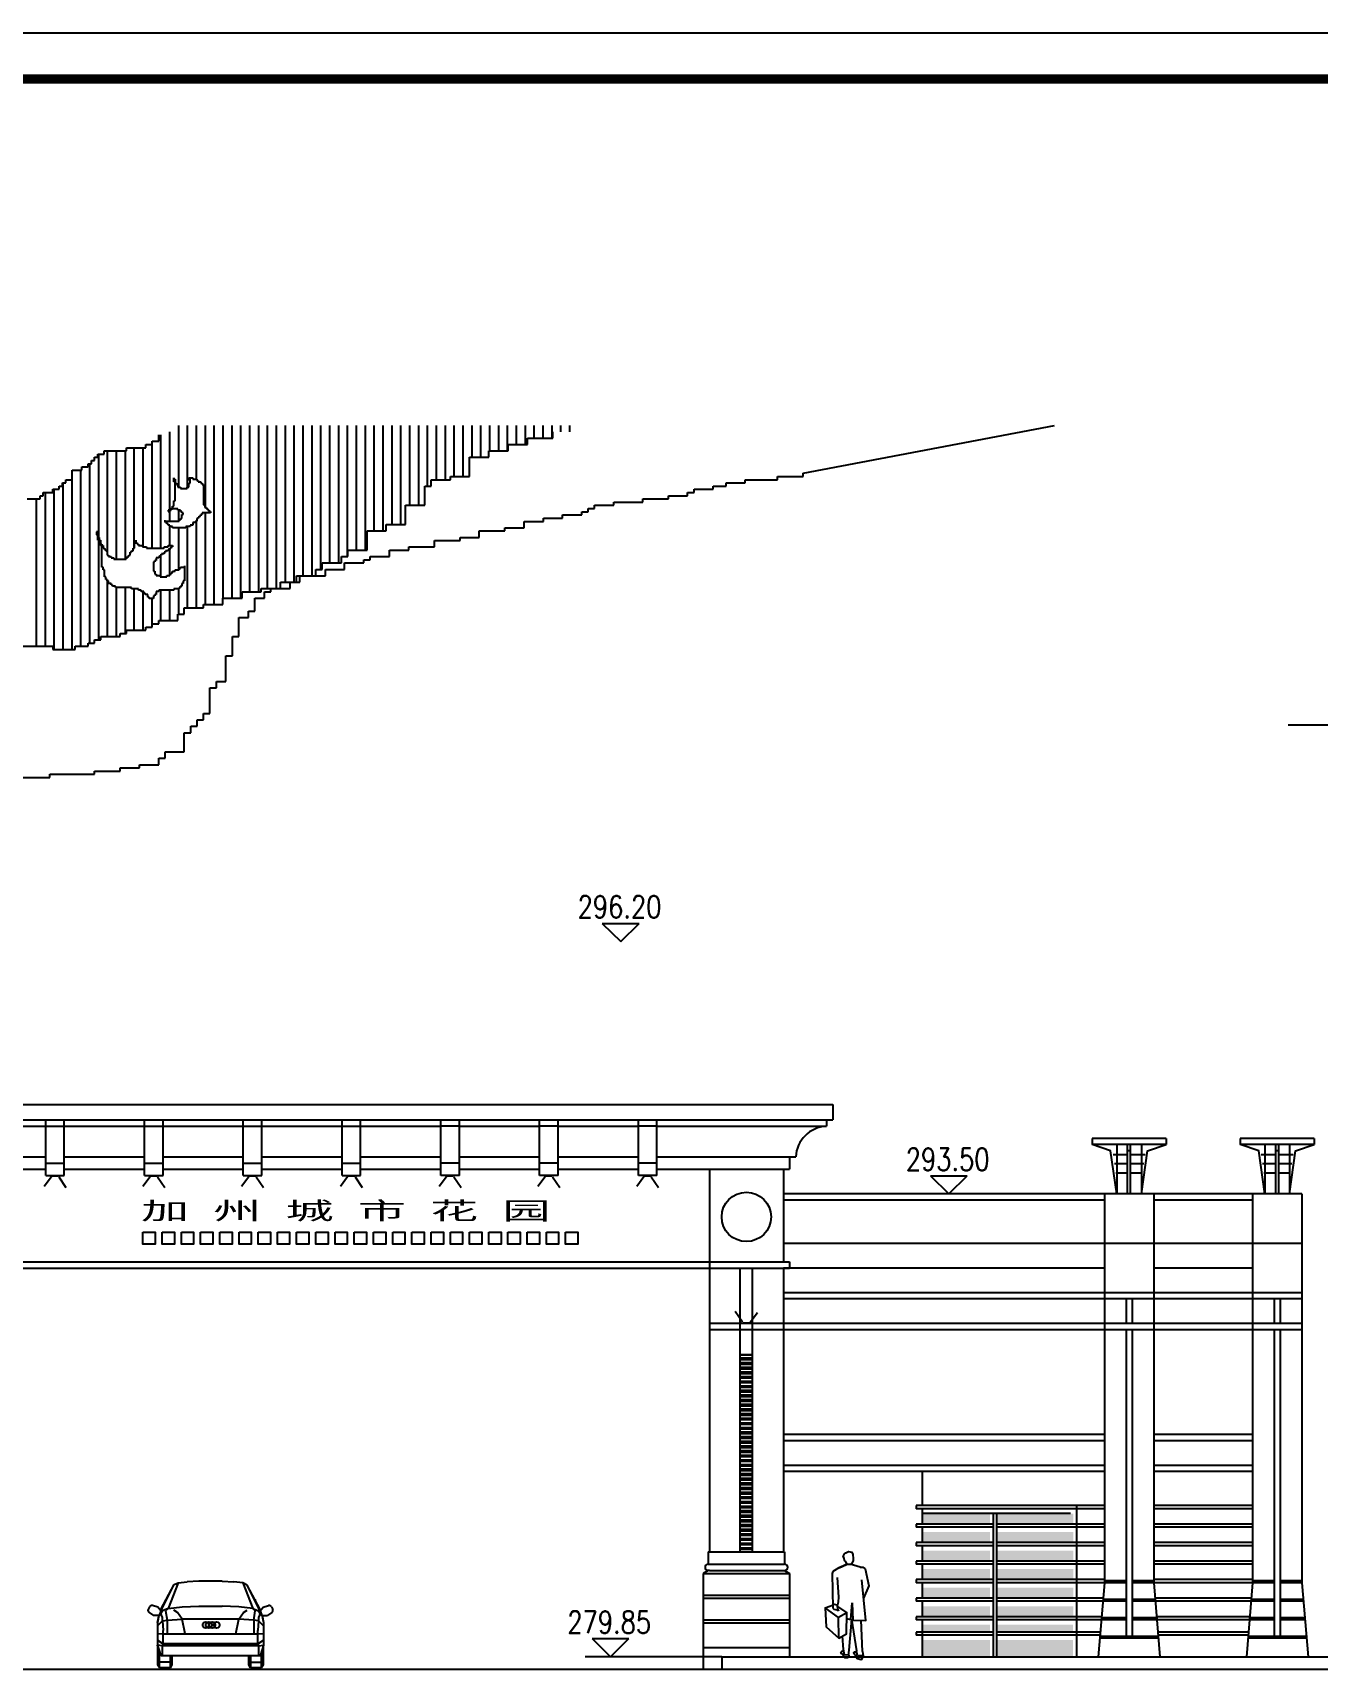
# Model space of a CAD drawing. Extents: x 325989 to 388989, y -418326 to -314916.
# Drawn here: x 354557 to 375382, y -400343 to -373776 of the extents above; entities that cross this region are included whole.
import ezdxf

# ---------------------------------------------------------------- set-up
doc = ezdxf.new("R2010")
doc.units = 0
doc.header["$LTSCALE"] = 1000
doc.header["$MEASUREMENT"] = 0
doc.layers.get('0').update_dxf_attribs({"linetype": 'CONTINUOUS'})
for name, color, linetype in [('3', 84, 'CONTINUOUS'), ('6', 12, 'CONTINUOUS'), ('DIM', 3, 'CONTINUOUS'), ('LAYER2', 8, 'CONTINUOUS'), ('PUB_DIM', 84, 'CONTINUOUS'), ('PUB_TEXT', 7, 'CONTINUOUS'), ('PUB_TITLE', 4, 'CONTINUOUS'), ('WINDOW', 84, 'CONTINUOUS')]:
    doc.layers.add(name, color=color, linetype=linetype)
doc.styles.add('DIM_FONT', font='SIMPLEX', dxfattribs={"width": 0.8})
doc.styles.add('STYLE1', font='SIMHEI.TTF')

# ---------------------------------------------------------------- blocks, each defined once
blk = doc.blocks.new('M_G42')
for p, q in [((-308, 1425), (-320, 1394)), ((-320, 1394), (-310, 834)), ((-285, 1443), (-308, 1425)), ((-214, 1489), (-285, 1443)), ((-90, 1540), (-214, 1489)), ((-210, 1489), (-90, 1540)), ((2, 1541), (23, 1534)), ((23, 1534), (134, 1502)), ((-213, 1014), (-235, 1328)), ((-310, 834), (-294, 817)), ((-294, 817), (-247, 807)), ((-247, 807), (-228, 820)), ((-232, 874), (-221, 936)), ((-228, 820), (-232, 874)), ((-221, 936), (-213, 1014)), ((-20, 651), (4, 920)), ((4, 920), (15, 639))]:
    blk.add_line(p, q)
for points in [[(-95, 1586), (-119, 1604), (-129, 1642), (-144, 1672), (-122, 1712), (-98, 1731), (-57, 1753), (-5, 1742), (13, 1704), (20, 1640), (21, 1601), (0, 1561), (-24, 1542), (-81, 1548), (-100, 1581), (-86, 1540), (3, 1547), (-6, 1545)], [(134, 1496), (174, 1498), (211, 1473), (271, 1193), (189, 995)], [(15, 639), (223, 633), (158, 1294)], [(-233, 863), (-85, 759), (-220, 680), (-437, 841), (-314, 882)], [(-437, 841), (-420, 533), (-214, 350), (-220, 680)], [(-312, 903), (-222, 883)], [(-227, 789), (-238, 806)], [(-214, 787), (-228, 820)], [(-214, 350), (-90, 415), (-85, 759)], [(-94, 665), (-17, 652)], [(-7, 656), (-53, 154)], [(-7, 656), (71, 142)], [(173, 132), (149, 640)], [(-140, 163), (-154, 381)], [(-52, 75), (-47, 37), (-70, 29), (-110, 28), (-130, 46), (-144, 84), (-169, 92), (-180, 114), (-165, 134), (-143, 137)], [(-53, 154), (-62, 74), (-122, 78), (-140, 163)], [(165, 53), (167, 21), (147, -3), (87, 14), (65, 63), (45, 76), (26, 109), (41, 124), (58, 117)], [(173, 132), (179, 60), (91, 60), (71, 142)]]:
    blk.add_lwpolyline(points)
at = {"width": 0.8, "flags": 9}
for tag in ['XSIZE', 'YSIZE']:
    blk.add_attdef(tag, (0, 0), '', height=0.5, dxfattribs=at)
for tag in ['XSIZE', 'YSIZE']:
    blk.add_attdef(tag, (13, 13), '', height=0.5, rotation=354.2899, dxfattribs=at)
blk = doc.blocks.new('M_G20')
for p, q in [((-809, 922), (-591, 1351)), ((-809, 947), (-591, 1351)), ((-527, 1378), (-688, 961)), ((-594, 1337), (-591, 1351)), ((-591, 1351), (-527, 1378)), ((-527, 1378), (-379, 1391)), ((-190, 1405), (-379, 1391)), ((186, 1405), (-190, 1405)), ((186, 1405), (375, 1391)), ((523, 1378), (375, 1391)), ((522, 1378), (684, 961)), ((590, 1337), (523, 1378)), ((805, 947), (590, 1337)), ((805, 922), (590, 1337)), ((-723, 1111), (-725, 1108)), ((719, 1111), (720, 1108)), ((-990, 987), (-1010, 945)), ((-997, 895), (-926, 845)), ((-854, 980), (-942, 1007)), ((-835, 849), (-926, 845)), ((-863, 732), (-832, 856)), ((-837, 848), (-863, 732)), ((-808, 921), (-854, 980)), ((-808, 921), (-835, 849)), ((-809, 880), (-782, 921)), ((-782, 813), (-809, 880)), ((-808, 921), (-782, 921)), ((-688, 961), (-782, 921)), ((-782, 759), (-782, 813)), ((-729, 921), (-688, 961)), ((-729, 921), (-702, 773)), ((-688, 961), (-460, 988)), ((-539, 894), (-594, 934)), ((-460, 786), (-539, 894)), ((-460, 988), (-190, 1001)), ((-190, 1001), (186, 1001)), ((455, 988), (186, 1001)), ((684, 961), (455, 988)), ((455, 786), (534, 894)), ((534, 894), (590, 934)), ((724, 921), (684, 961)), ((684, 961), (778, 921)), ((698, 773), (724, 921)), ((805, 880), (778, 921)), ((805, 880), (778, 813)), ((778, 813), (778, 759)), ((804, 921), (850, 980)), ((831, 849), (804, 921)), ((804, 921), (830, 849)), ((828, 856), (859, 732)), ((830, 849), (922, 845)), ((833, 848), (859, 732)), ((850, 980), (938, 1007)), ((993, 895), (922, 845)), ((986, 987), (1006, 945)), ((-782, 759), (-863, 678)), ((-863, 732), (-863, 369)), ((-769, 549), (-863, 543)), ((-782, 759), (-702, 773)), ((-782, 759), (-769, 604)), ((-769, 389), (-769, 604)), ((-769, 549), (765, 549)), ((-702, 773), (-460, 786)), ((-702, 774), (-702, 549)), ((455, 786), (-460, 786)), ((-414, 549), (-460, 786)), ((410, 549), (456, 786)), ((698, 773), (455, 786)), ((698, 774), (698, 549)), ((778, 759), (698, 773)), ((778, 759), (765, 604)), ((765, 389), (765, 604)), ((859, 543), (765, 549)), ((778, 759), (859, 678)), ((859, 732), (859, 369)), ((-863, 449), (-769, 389)), ((-863, 369), (-809, 194)), ((-782, 356), (-863, 369)), ((-863, 369), (-859, 354)), ((-859, 354), (-863, 369)), ((-859, 356), (-859, 47)), ((-769, 389), (-782, 356)), ((778, 356), (-782, 356)), ((-782, 194), (-782, 356)), ((765, 389), (-769, 389)), ((765, 389), (859, 449)), ((765, 389), (778, 356)), ((778, 356), (859, 369)), ((778, 356), (778, 194)), ((859, 369), (805, 194)), ((859, 369), (855, 354)), ((855, 354), (859, 369)), ((855, 47), (855, 356)), ((-828, 241), (-859, 253)), ((-859, 122), (-828, 89)), ((-828, 2), (-859, 47)), ((-828, 2), (-828, 256)), ((-828, 241), (-824, 241)), ((-652, 89), (-828, 89)), ((-652, 2), (-828, 2)), ((805, 194), (-809, 194)), ((-652, 2), (-652, 194)), ((-621, 122), (-652, 89)), ((-652, 2), (-621, 47)), ((-621, 47), (-621, 194)), ((617, 47), (617, 194)), ((617, 122), (648, 89)), ((648, 2), (617, 47)), ((648, 194), (648, 2)), ((648, 89), (825, 89)), ((825, 2), (648, 2)), ((820, 241), (825, 241)), ((825, 2), (825, 256)), ((855, 253), (825, 241)), ((855, 122), (825, 89)), ((855, 47), (825, 2))]:
    blk.add_line(p, q)
for centre in [(-79, 694), (-29, 694), (26, 694), (96, 694)]:
    blk.add_circle(centre, 50)
for centre, start, end in [((-975, 928), 153.6733, 235.4221), ((-954, 969), 72.6944, 153.6733), ((950, 969), 26.3267, 107.3056), ((970, 928), 304.5779, 26.3267)]:
    blk.add_arc(centre, 40, start, end)
at = {"width": 0.8, "flags": 9}
for tag in ['XSIZE', 'YSIZE']:
    blk.add_attdef(tag, (0, 0), '', height=0.5, dxfattribs=at)
blk = doc.blocks.new('A$C15B752B3')
at = {"layer": 'LAYER2'}
for p, q in [((166490, 83848), (166490, 96881)), ((168365, 85565), (168365, 96881)), ((170240, 85565), (170240, 96881)), ((172115, 79554), (172115, 96881)), ((173990, 59080), (173990, 96881)), ((175865, 60432), (175865, 96881)), ((177740, 60432), (177740, 96881)), ((179615, 60432), (179615, 96881)), ((181490, 61783), (181490, 96881)), ((183365, 61783), (183365, 96881)), ((185240, 62459), (185240, 96881)), ((187115, 62459), (187115, 96881)), ((188990, 63810), (188990, 96881)), ((190865, 63810), (190865, 96881)), ((192740, 65161), (192740, 96881)), ((194615, 65161), (194615, 96881)), ((196490, 66513), (196490, 96881)), ((198365, 67864), (198365, 96881)), ((200240, 67864), (200240, 96881)), ((202115, 69215), (202115, 96881)), ((203990, 70567), (203990, 96881)), ((205865, 70567), (205865, 96881)), ((207740, 74621), (207740, 96881)), ((209615, 74621), (209615, 96881)), ((211490, 75972), (211490, 96881)), ((213365, 75972), (213365, 96881)), ((215240, 80026), (215240, 96881)), ((217115, 80026), (217115, 96881)), ((218990, 84080), (218990, 96881)), ((220865, 85431), (220865, 96881)), ((222740, 85431), (222740, 96881)), ((224615, 86107), (224615, 96881)), ((226490, 86107), (226490, 96881)), ((228365, 90161), (228365, 96881)), ((230240, 90161), (230240, 96881)), ((232115, 91512), (232115, 96881)), ((233990, 91512), (233990, 96881)), ((235865, 91512), (235865, 96881)), ((237740, 92864), (237740, 96881)), ((239615, 92864), (239615, 96881)), ((241490, 94215), (241490, 96881)), ((243365, 94215), (243365, 96881)), ((245240, 94215), (245240, 96881)), ((247115, 95566), (247115, 96881)), ((248990, 95566), (248990, 96881)), ((298174, 86783), (351217, 96881)), ((160900, 92864), (160900, 93539)), ((160900, 93539), (162253, 93539)), ((162253, 93539), (162253, 94891)), ((162740, 70968), (162740, 94891)), ((164615, 79268), (164615, 95566)), ((240019, 92864), (240019, 94215)), ((240019, 94215), (245428, 94215)), ((245428, 94215), (245428, 95566)), ((148728, 89485), (148728, 90161)), ((148728, 90161), (149405, 90161)), ((149405, 90837), (150757, 90837)), ((149405, 90161), (149405, 90837)), ((149615, 73258), (149615, 90837)), ((150757, 90837), (150757, 91512)), ((150757, 91512), (155491, 91512)), ((151490, 69537), (151490, 91512)), ((153365, 68678), (153365, 91512)), ((155240, 68678), (155240, 91512)), ((155491, 92188), (159548, 92188)), ((155491, 91512), (155491, 92188)), ((157115, 70968), (157115, 92188)), ((158990, 71254), (158990, 92188)), ((159548, 92864), (160900, 92864)), ((159548, 92188), (159548, 92864)), ((160865, 70968), (160865, 92864)), ((227847, 86107), (227847, 90161)), ((227847, 90161), (231904, 90161)), ((231904, 90161), (231904, 91512)), ((231904, 91512), (235961, 91512)), ((235961, 92864), (240019, 92864)), ((235961, 91512), (235961, 92864)), ((143995, 85431), (143995, 87458)), ((143995, 87458), (146024, 87458)), ((145865, 50297), (145865, 87458)), ((146024, 87458), (146024, 88134)), ((146024, 88134), (147376, 88134)), ((147376, 88134), (147376, 88810)), ((147376, 88810), (148052, 88810)), ((147740, 50972), (147740, 88810)), ((148052, 88810), (148052, 89485)), ((148052, 89485), (148728, 89485)), ((298174, 86107), (298174, 86783)), ((139938, 82729), (139938, 83404)), ((139938, 83404), (141290, 83404)), ((140240, 49621), (140240, 83404)), ((141290, 83404), (141290, 84080)), ((141290, 84080), (141966, 84080)), ((141966, 84080), (141966, 84756)), ((141966, 84756), (142642, 84756)), ((142115, 49621), (142115, 84756)), ((142642, 84756), (142642, 85431)), ((142642, 85431), (143995, 85431)), ((143990, 49621), (143990, 85431)), ((165431, 84993), (165431, 85851)), ((165431, 85851), (165431, 85565)), ((165431, 85565), (165717, 85565)), ((165717, 84993), (165431, 84993)), ((165717, 85565), (165717, 84706)), ((165717, 80986), (165717, 84993)), ((165717, 84706), (166004, 84706)), ((166004, 84706), (166004, 84420)), ((166004, 84420), (166290, 84420)), ((166290, 84420), (166290, 83848)), ((166290, 83848), (166863, 83848)), ((166863, 83848), (166863, 83562)), ((166863, 83562), (168295, 83562)), ((168916, 85282), (168273, 85610)), ((168295, 85565), (168582, 85565)), ((168295, 83562), (168295, 83848)), ((168295, 83848), (168582, 83848)), ((168365, 83848), (168365, 85563)), ((168582, 85565), (168582, 85851)), ((168582, 85851), (169441, 85851)), ((168582, 83848), (168582, 84706)), ((168582, 84706), (168868, 84706)), ((168868, 84706), (168868, 85565)), ((169441, 85851), (169441, 85565)), ((169441, 85565), (170301, 85565)), ((170301, 85565), (170301, 85279)), ((170301, 85279), (170587, 85279)), ((170587, 85279), (170587, 84993)), ((170587, 84993), (171160, 84993)), ((171160, 84993), (171160, 84706)), ((171160, 84706), (171446, 84706)), ((171446, 84706), (171446, 84420)), ((171446, 84420), (171733, 84420)), ((171733, 84420), (171733, 80127)), ((218379, 80026), (218379, 84080)), ((218379, 84080), (219732, 84080)), ((219732, 84080), (219732, 85431)), ((219732, 85431), (223789, 85431)), ((223789, 86107), (227847, 86107)), ((223789, 85431), (223789, 86107)), ((275182, 83404), (279240, 83404)), ((275182, 82729), (275182, 83404)), ((279240, 83404), (279240, 84080)), ((279240, 84080), (281944, 84080)), ((281944, 84756), (286002, 84756)), ((281944, 84080), (281944, 84756)), ((286002, 85431), (292764, 85431)), ((286002, 84756), (286002, 85431)), ((292764, 86107), (298174, 86107)), ((292764, 85431), (292764, 86107)), ((134528, 81377), (137233, 81377)), ((136490, 50297), (136490, 81377)), ((137233, 81377), (137233, 82053)), ((137233, 82053), (137909, 82053)), ((137909, 82729), (139938, 82729)), ((137909, 82053), (137909, 82729)), ((138365, 50297), (138365, 82729)), ((165144, 79268), (165144, 79841)), ((165144, 79841), (165431, 79841)), ((165431, 79841), (165431, 80986)), ((165431, 80986), (165717, 80986)), ((171733, 80127), (172019, 80127)), ((172019, 80127), (172019, 79554)), ((214322, 75972), (214322, 80026)), ((214322, 80026), (218379, 80026)), ((254219, 80026), (258277, 80026)), ((254219, 79350), (254219, 80026)), ((258277, 80702), (264363, 80702)), ((258277, 80026), (258277, 80702)), ((264363, 81377), (269772, 81377)), ((264363, 80702), (264363, 81377)), ((269772, 81377), (269772, 82053)), ((269772, 82053), (273830, 82053)), ((273830, 82053), (273830, 82729)), ((273830, 82729), (275182, 82729)), ((163712, 76692), (163426, 76692)), ((163426, 76692), (166577, 76692)), ((163712, 76406), (163712, 76692)), ((163999, 76406), (163712, 76406)), ((163999, 76120), (163999, 76406)), ((164285, 76120), (163999, 76120)), ((164571, 78982), (164285, 78982)), ((164285, 78982), (164285, 78696)), ((164285, 78696), (164571, 78696)), ((164285, 75834), (164285, 76120)), ((166290, 79268), (164571, 79268)), ((164571, 79268), (164571, 78982)), ((164571, 78696), (164571, 78982)), ((164571, 78982), (164858, 78982)), ((164615, 76692), (164615, 78982)), ((164858, 78982), (164858, 79268)), ((164858, 79268), (165144, 79268)), ((166290, 78982), (166290, 79268)), ((166863, 78982), (166290, 78982)), ((166490, 76692), (166490, 78982)), ((166577, 76692), (166577, 76978)), ((166577, 76978), (166863, 76978)), ((166863, 78696), (166863, 78982)), ((167150, 78696), (166863, 78696)), ((166863, 76978), (166863, 77265)), ((166863, 77265), (167150, 77265)), ((167150, 78410), (167150, 78696)), ((167436, 78410), (167150, 78410)), ((167150, 77265), (167150, 78123)), ((167150, 78123), (167436, 78123)), ((167436, 78123), (167436, 78410)), ((169441, 76406), (169441, 75834)), ((170014, 76406), (169441, 76406)), ((170301, 76692), (170014, 76692)), ((170014, 76692), (170014, 76406)), ((170240, 58405), (170240, 76692)), ((170587, 77265), (170301, 77265)), ((170301, 77265), (170301, 76692)), ((170874, 77551), (170587, 77551)), ((170587, 77551), (170587, 77265)), ((171160, 77837), (170874, 77837)), ((170874, 77837), (170874, 77551)), ((171446, 78123), (171160, 78123)), ((171160, 78123), (171160, 77837)), ((171446, 78410), (171446, 78123)), ((173165, 78410), (171446, 78410)), ((172019, 79554), (172306, 79554)), ((172115, 59080), (172115, 78410)), ((172306, 79554), (172306, 79268)), ((172306, 79268), (172592, 79268)), ((172592, 79268), (172592, 78982)), ((172592, 78982), (172879, 78982)), ((172879, 78982), (172879, 78696)), ((172879, 78696), (173165, 78696)), ((173165, 78696), (173165, 78410)), ((239342, 75296), (239342, 76648)), ((239342, 76648), (243400, 76648)), ((243400, 76648), (243400, 77323)), ((243400, 77323), (247457, 77323)), ((247457, 77999), (251514, 77999)), ((247457, 77323), (247457, 77999)), ((251514, 77999), (251514, 78675)), ((251514, 78675), (252867, 78675)), ((252867, 79350), (254219, 79350)), ((252867, 78675), (252867, 79350)), ((149389, 74402), (149103, 74402)), ((149103, 74402), (149103, 73830)), ((149103, 73830), (149389, 73830)), ((149389, 72685), (149389, 74402)), ((149389, 73830), (149389, 73258)), ((149389, 73258), (149676, 73258)), ((149676, 72685), (149389, 72685)), ((149615, 51648), (149615, 72685)), ((149676, 73258), (149676, 72685)), ((149676, 72113), (149676, 72685)), ((149676, 72685), (149962, 72685)), ((149962, 72685), (149962, 71826)), ((157410, 72113), (157410, 72685)), ((157410, 72685), (157410, 72113)), ((164571, 75834), (164285, 75834)), ((164571, 75547), (164571, 75834)), ((165144, 75547), (164571, 75547)), ((164615, 71540), (164615, 75547)), ((165144, 75261), (165144, 75547)), ((168009, 75261), (165144, 75261)), ((166490, 66388), (166490, 75261)), ((168868, 75547), (168009, 75547)), ((168009, 75547), (168009, 75261)), ((168365, 58405), (168365, 75547)), ((169441, 75834), (168868, 75834)), ((168868, 75834), (168868, 75547)), ((206207, 74621), (210265, 74621)), ((206207, 70567), (206207, 74621)), ((210265, 75972), (214322, 75972)), ((210265, 74621), (210265, 75972)), ((225818, 72594), (225818, 73269)), ((225818, 73269), (229875, 73269)), ((229875, 74621), (235285, 74621)), ((229875, 73269), (229875, 74621)), ((235285, 75296), (239342, 75296)), ((235285, 74621), (235285, 75296)), ((149962, 72113), (149676, 72113)), ((149962, 71540), (149962, 72113)), ((149962, 71826), (150249, 71826)), ((150249, 71540), (149962, 71540)), ((150249, 71826), (150249, 71540)), ((150249, 66961), (150249, 71540)), ((150249, 71540), (150535, 71540)), ((150535, 71540), (150535, 70968)), ((150535, 70968), (150821, 70968)), ((150821, 70968), (150821, 70682)), ((150821, 70682), (151108, 70682)), ((151108, 70682), (151108, 70395)), ((151108, 70395), (151394, 70395)), ((151394, 70395), (151394, 69537)), ((151394, 69537), (151681, 69537)), ((151681, 69537), (151681, 69250)), ((151681, 69250), (152254, 69250)), ((152254, 69250), (152254, 68964)), ((155691, 68964), (155691, 69250)), ((155691, 69250), (155978, 69250)), ((155978, 69250), (155978, 69537)), ((155978, 69537), (156264, 69537)), ((156264, 69537), (156264, 70109)), ((156264, 70109), (156551, 70109)), ((156551, 70109), (156551, 70395)), ((156551, 70395), (156837, 70395)), ((156837, 70395), (156837, 70968)), ((156837, 70968), (157124, 70968)), ((157124, 70968), (157124, 72113)), ((157124, 72113), (157410, 72113)), ((157410, 72113), (157696, 72113)), ((157696, 72113), (157696, 71826)), ((157696, 71826), (157983, 71826)), ((157983, 71826), (157983, 71540)), ((157983, 71540), (158842, 71540)), ((158842, 71540), (158842, 71254)), ((158842, 71254), (159702, 71254)), ((159702, 71254), (159702, 70968)), ((159702, 70968), (163426, 70968)), ((162566, 69250), (162280, 69250)), ((162280, 69250), (162280, 68964)), ((162853, 69537), (162566, 69537)), ((162566, 69537), (162566, 69250)), ((162740, 64957), (162740, 69537)), ((162853, 69823), (162853, 69537)), ((163426, 69823), (162853, 69823)), ((163426, 70968), (163426, 71254)), ((163426, 71254), (164285, 71254)), ((163426, 70109), (163426, 69823)), ((163712, 70109), (163426, 70109)), ((164285, 70395), (163712, 70395)), ((163712, 70395), (163712, 70109)), ((164285, 71254), (164285, 71540)), ((164285, 71540), (165144, 71540)), ((164571, 70682), (164285, 70682)), ((164285, 70682), (164285, 70395)), ((164858, 70968), (164571, 70968)), ((164571, 70968), (164571, 70682)), ((164615, 65529), (164615, 70968)), ((165144, 71254), (164858, 71254)), ((164858, 71254), (164858, 70968)), ((165144, 71540), (165144, 71254)), ((200798, 69215), (202150, 69215)), ((200798, 67864), (200798, 69215)), ((202150, 69215), (202150, 70567)), ((202150, 70567), (206207, 70567)), ((206884, 69215), (210941, 69215)), ((206884, 68540), (206884, 69215)), ((210941, 69215), (210941, 70567)), ((210941, 70567), (214998, 70567)), ((214998, 71242), (220408, 71242)), ((214998, 70567), (214998, 71242)), ((220408, 72594), (225818, 72594)), ((220408, 71242), (220408, 72594)), ((150535, 66961), (150249, 66961)), ((150535, 66388), (150535, 66961)), ((150821, 66388), (150535, 66388)), ((150821, 64957), (150821, 66388)), ((152254, 68964), (152827, 68964)), ((152827, 68964), (152827, 68678)), ((152827, 68678), (155405, 68678)), ((155405, 68678), (155405, 68964)), ((155405, 68964), (155691, 68964)), ((161420, 68105), (161134, 68105)), ((161134, 68105), (161134, 66102)), ((161134, 66102), (161420, 66102)), ((161707, 68392), (161420, 68392)), ((161420, 68392), (161420, 68105)), ((161420, 66102), (161420, 65529)), ((162280, 68964), (161707, 68964)), ((161707, 68964), (161707, 68392)), ((164858, 65529), (164858, 65816)), ((164858, 65816), (165144, 65816)), ((165144, 65816), (165144, 66102)), ((165144, 66102), (165717, 66102)), ((165717, 66102), (165717, 66388)), ((165717, 66388), (166577, 66388)), ((166577, 66388), (166577, 66674)), ((166577, 66674), (166863, 66674)), ((166863, 66674), (166863, 66961)), ((166863, 66961), (167722, 66961)), ((167722, 67247), (167722, 64098)), ((195388, 66513), (196740, 66513)), ((195388, 65161), (195388, 66513)), ((196740, 66513), (196740, 67864)), ((196740, 67864), (200798, 67864)), ((197416, 65161), (197416, 66513)), ((197416, 66513), (201474, 66513)), ((201474, 67864), (205531, 67864)), ((201474, 66513), (201474, 67864)), ((205531, 67864), (205531, 68540)), ((205531, 68540), (206884, 68540)), ((151108, 64957), (150821, 64957)), ((151108, 64385), (151108, 64957)), ((151394, 64385), (151108, 64385)), ((151394, 64098), (151394, 64385)), ((151681, 64098), (151394, 64098)), ((151490, 52324), (151490, 64098)), ((151681, 63526), (151681, 64098)), ((152254, 63526), (151681, 63526)), ((152254, 63240), (152254, 63526)), ((152540, 63240), (152254, 63240)), ((152540, 62953), (152540, 63240)), ((153113, 62953), (152540, 62953)), ((153113, 62667), (153113, 62953)), ((156551, 62667), (153113, 62667)), ((153365, 52324), (153365, 62667)), ((155240, 52999), (155240, 62667)), ((156551, 62381), (156551, 62667)), ((157983, 62381), (156551, 62381)), ((157115, 53675), (157115, 62381)), ((157983, 62095), (157983, 62381)), ((161420, 65529), (161707, 65529)), ((161707, 65529), (161707, 65243)), ((161707, 65243), (162566, 65243)), ((162566, 65243), (162566, 64957)), ((162566, 64957), (163999, 64957)), ((163999, 64957), (163999, 65243)), ((163999, 65243), (164571, 65243)), ((164571, 65243), (164571, 65529)), ((164571, 65529), (164858, 65529)), ((166577, 62381), (165431, 62381)), ((165431, 62381), (165431, 62095)), ((166490, 57053), (166490, 62381)), ((166863, 62667), (166577, 62667)), ((166577, 62667), (166577, 62381)), ((167150, 62953), (166863, 62953)), ((166863, 62953), (166863, 62667)), ((167436, 63526), (167150, 63526)), ((167150, 63526), (167150, 62953)), ((167722, 64098), (167436, 64098)), ((167436, 64098), (167436, 63526)), ((183892, 62459), (187949, 62459)), ((183892, 61783), (183892, 62459)), ((185921, 61783), (185921, 62459)), ((185921, 62459), (189978, 62459)), ((187949, 63810), (192007, 63810)), ((187949, 62459), (187949, 63810)), ((189978, 63810), (191330, 63810)), ((189978, 62459), (189978, 63810)), ((191330, 63810), (191330, 65161)), ((191330, 65161), (195388, 65161)), ((192007, 63810), (192007, 65161)), ((192007, 65161), (197416, 65161)), ((158556, 62095), (157983, 62095)), ((158556, 61809), (158556, 62095)), ((159129, 61809), (158556, 61809)), ((158990, 53675), (158990, 61809)), ((159129, 61522), (159129, 61809)), ((159415, 61522), (159129, 61522)), ((159415, 61236), (159415, 61522)), ((159988, 61236), (159415, 61236)), ((159988, 60664), (159988, 61236)), ((160275, 60664), (159988, 60664)), ((160275, 60377), (160275, 60664)), ((161134, 60377), (160275, 60377)), ((160865, 54351), (160865, 60377)), ((161420, 60950), (161134, 60950)), ((161134, 60950), (161134, 60377)), ((161707, 61236), (161420, 61236)), ((161420, 61236), (161420, 60950)), ((162280, 61809), (161707, 61809)), ((161707, 61809), (161707, 61236)), ((162280, 62095), (162280, 61809)), ((165431, 62095), (162280, 62095)), ((162740, 55702), (162740, 62095)), ((164615, 55702), (164615, 62095)), ((171720, 58405), (171720, 59080)), ((171720, 59080), (175777, 59080)), ((175777, 60432), (179835, 60432)), ((175777, 59080), (175777, 60432)), ((179835, 61783), (183892, 61783)), ((179835, 60432), (179835, 61783)), ((182540, 57729), (182540, 60432)), ((182540, 60432), (184568, 60432)), ((184568, 61783), (185921, 61783)), ((184568, 60432), (184568, 61783)), ((162253, 55702), (166310, 55702)), ((162253, 55026), (162253, 55702)), ((166310, 55702), (166310, 57053)), ((166310, 57053), (167663, 57053)), ((167663, 58405), (171720, 58405)), ((167663, 57053), (167663, 58405)), ((179158, 56378), (181187, 56378)), ((179158, 52324), (179158, 56378)), ((181187, 57729), (182540, 57729)), ((181187, 56378), (181187, 57729)), ((150081, 52324), (154138, 52324)), ((150081, 51648), (150081, 52324)), ((154138, 52324), (154138, 52999)), ((154138, 52999), (155491, 52999)), ((155491, 53675), (159548, 53675)), ((155491, 52999), (155491, 53675)), ((159548, 54351), (160900, 54351)), ((159548, 53675), (159548, 54351)), ((160900, 55026), (162253, 55026)), ((160900, 54351), (160900, 55026)), ((177806, 48270), (177806, 52324)), ((177806, 52324), (179158, 52324)), ((132499, 50297), (139938, 50297)), ((139938, 50297), (139938, 49621)), ((139938, 49621), (144671, 49621)), ((144671, 50297), (147376, 50297)), ((144671, 49621), (144671, 50297)), ((147376, 50297), (147376, 50972)), ((147376, 50972), (148728, 50972)), ((148728, 50972), (148728, 51648)), ((148728, 51648), (150081, 51648)), ((176454, 42864), (176454, 48270)), ((176454, 48270), (177806, 48270)), ((173072, 36108), (173072, 41513)), ((173072, 41513), (174425, 41513)), ((174425, 41513), (174425, 42864)), ((174425, 42864), (176454, 42864)), ((170368, 33405), (170368, 34756)), ((170368, 34756), (171720, 34756)), ((171720, 34756), (171720, 36108)), ((171720, 36108), (173072, 36108)), ((167663, 32054), (169015, 32054)), ((167663, 28000), (167663, 32054)), ((169015, 32054), (169015, 33405)), ((169015, 33405), (170368, 33405)), ((163605, 26648), (163605, 28000)), ((163605, 28000), (167663, 28000)), ((154138, 23946), (154138, 24621)), ((154138, 24621), (158196, 24621)), ((158196, 25297), (162253, 25297)), ((158196, 24621), (158196, 25297)), ((162253, 25297), (162253, 26648)), ((162253, 26648), (163605, 26648)), ((123032, 22594), (139261, 22594)), ((139261, 23270), (148728, 23270)), ((139261, 22594), (139261, 23270)), ((148728, 23946), (154138, 23946)), ((148728, 23270), (148728, 23946))]:
    blk.add_line(p, q, dxfattribs=at)
blk = doc.blocks.new('A$C5A6D286D')
at = {"layer": 'PUB_DIM', "linetype": 'BYBLOCK', "xscale": 0.16, "yscale": 0.16, "zscale": 0.16}
blk.add_blockref('A$C15B752B3', (0, 0), dxfattribs=at)
blk = doc.blocks.new('A$C7BE630C8')
at = {"layer": 'DIM', "linetype": 'BYBLOCK', "xscale": 0.48, "yscale": 0.48, "zscale": 0.48}
blk.add_blockref('A$C5A6D286D', (0, 0), dxfattribs=at)

msp = doc.modelspace()

# ---------------------------------------------------------------- hatches: boundary and pattern name
at = {"layer": 'PUB_DIM', "linetype": 'BYBLOCK'}
h = msp.add_hatch(dxfattribs=at)
h.set_pattern_fill('ANSI32', color=256, scale=200, angle=315, style=0)
h.set_pattern_definition([(180, (719435.88, 0), (-3e-14, 75), []), (180, (719410.88, -25), (-3e-14, 75), [])])
h.paths.add_polyline_path([(366017.94, -395193.099), (366217.94, -395193.099), (366217.94, -398393.099), (366017.94, -398393.099)])
h = msp.add_hatch(color=256, dxfattribs=at)
h.paths.add_polyline_path([(370167.94, -397773.099), (371367.94, -397773.099), (371413.523, -397773.099), (371413.523, -397943.099), (370167.94, -397943.099)])
h.paths.add_polyline_path([(368967.94, -397773.099), (370066.659, -397773.099), (370066.659, -397943.099), (368967.94, -397943.099)])
h.paths.add_polyline_path([(368967.94, -398073.099), (370066.659, -398073.099), (370066.659, -398243.099), (368967.94, -398243.099)])
h.paths.add_polyline_path([(370167.94, -398073.099), (371413.523, -398073.099), (371413.523, -398243.099), (370167.94, -398243.099)])
h.paths.add_polyline_path([(370167.94, -398373.099), (371413.523, -398373.099), (371413.523, -398543.099), (370167.94, -398543.099)])
h.paths.add_polyline_path([(368967.94, -398373.099), (370066.659, -398373.099), (370066.659, -398543.099), (368967.94, -398543.099)])
h.paths.add_polyline_path([(370167.94, -398673.099), (371413.523, -398673.099), (371413.523, -398843.099), (370167.94, -398843.099)])
h.paths.add_polyline_path([(368967.94, -398673.099), (370066.659, -398673.099), (370066.659, -398843.099), (368967.94, -398843.099)])
h.paths.add_polyline_path([(370167.94, -398973.099), (371413.523, -398973.099), (371413.523, -399143.099), (370167.94, -399143.099)])
h.paths.add_polyline_path([(368967.94, -398973.099), (370066.659, -398973.099), (370066.659, -399143.099), (368967.94, -399143.099)])
h.paths.add_polyline_path([(370167.94, -399273.099), (371413.523, -399273.099), (371413.523, -399443.099), (370167.94, -399443.099)])
h.paths.add_polyline_path([(368967.94, -399273.099), (370066.659, -399273.099), (370066.659, -399443.099), (368967.94, -399443.099)])
h = msp.add_hatch(color=256, dxfattribs=at)
h.paths.add_polyline_path([(368967.94, -399570.222), (370066.659, -399570.222), (370066.659, -399693.099), (368967.94, -399693.099)])
h.paths.add_polyline_path([(370167.94, -399570.222), (371410.899, -399570.222), (371410.899, -399693.099), (370167.94, -399693.099)])
h.paths.add_polyline_path([(370167.94, -399820.222), (371410.899, -399820.222), (371410.899, -400093.099), (370167.94, -400093.099)])
h.paths.add_polyline_path([(368967.94, -399820.222), (370066.659, -399820.222), (370066.659, -400093.099), (368967.94, -400093.099)])

# ---------------------------------------------------------------- linework, layer by layer
at = {"layer": '3', "linetype": 'BYBLOCK'}
msp.add_line((374892.464, -384989.126), (381498.458, -384989.126), dxfattribs=at)
at = {"layer": '3'}
for p, q in [((363783.33, -388207.883), (364379.523, -388207.883)), ((363783.33, -388207.883), (364081.427, -388501.499)), ((364081.427, -388501.499), (364379.523, -388207.883)), ((369100.024, -392299.483), (369398.121, -392593.099)), ((369100.024, -392299.483), (369696.218, -392299.483)), ((369398.121, -392593.099), (369696.218, -392299.483)), ((363616.986, -399799.483), (363915.083, -400093.099)), ((363616.986, -399799.483), (364213.18, -399799.483)), ((363915.083, -400093.099), (364213.18, -399799.483))]:
    msp.add_line(p, q, dxfattribs=at)
at = {"layer": 'PUB_DIM', "linetype": 'BYBLOCK'}
for p, q in [((367517.94, -391143.099), (367517.94, -391393.099)), ((354767.94, -392293.099), (354767.94, -391393.099)), ((355067.94, -392293.099), (355067.94, -391393.099)), ((356367.94, -392293.099), (356367.94, -391393.099)), ((356667.94, -392293.099), (356667.94, -391393.099)), ((357967.94, -392293.099), (357967.94, -391393.099)), ((358267.94, -392293.099), (358267.94, -391393.099)), ((359567.94, -392293.099), (359567.94, -391393.099)), ((359867.94, -392293.099), (359867.94, -391393.099)), ((361167.94, -392293.099), (361167.94, -391393.099)), ((361467.94, -392293.099), (361467.94, -391393.099)), ((362767.94, -392293.099), (362767.94, -391393.099)), ((363067.94, -392293.099), (363067.94, -391393.099)), ((364367.94, -392293.099), (364367.94, -391393.099)), ((364667.94, -392293.099), (364667.94, -391393.099)), ((367417.94, -391393.099), (367417.94, -391493.099)), ((366817.94, -391993.099), (366817.94, -392193.099)), ((354858.317, -392315.582), (354740.684, -392473.381)), ((354977.554, -392315.582), (355095.188, -392489.483)), ((356458.317, -392315.582), (356340.684, -392473.381)), ((356577.554, -392315.582), (356695.188, -392489.483)), ((358058.317, -392315.582), (357940.684, -392473.381)), ((358177.554, -392315.582), (358295.188, -392489.483)), ((359658.317, -392315.582), (359540.684, -392473.381)), ((359777.554, -392315.582), (359895.188, -392489.483)), ((361258.317, -392315.582), (361140.684, -392473.381)), ((361377.554, -392315.582), (361495.188, -392489.483)), ((362858.317, -392315.582), (362740.684, -392473.381)), ((362977.554, -392315.582), (363095.188, -392489.483)), ((364458.317, -392315.582), (364340.684, -392473.381)), ((364577.554, -392315.582), (364695.188, -392489.483)), ((366817.94, -393693.099), (366817.94, -393793.099)), ((366017.94, -398393.099), (366017.94, -393793.099)), ((366217.94, -398393.099), (366217.94, -393793.099)), ((366054.303, -394670.617), (365936.669, -394496.716)), ((366178.383, -394670.617), (366296.017, -394512.817)), ((366045.903, -394678.118), (366045.903, -394678.118)), ((366017.94, -395193.099), (366217.94, -395193.099)), ((368867.94, -397643.099), (368867.94, -397693.099)), ((368867.94, -397943.099), (368867.94, -397993.099)), ((371367.94, -397773.099), (368967.94, -397773.099)), ((370117.94, -397773.099), (370117.94, -400093.099)), ((370167.94, -397773.099), (370167.94, -400093.099)), ((365497.94, -398393.099), (366737.94, -398393.099)), ((365497.94, -398393.099), (365497.94, -398593.099)), ((366737.94, -398393.099), (366737.94, -398593.099)), ((368867.94, -398243.099), (368867.94, -398293.099)), ((365497.94, -398693.099), (365417.94, -398743.099)), ((365417.94, -398743.099), (366817.94, -398743.099)), ((365417.94, -398743.099), (365417.94, -400293.099)), ((365497.94, -398593.099), (366737.94, -398593.099)), ((365517.94, -398693.099), (365497.94, -398693.099)), ((365517.94, -398693.099), (366717.94, -398693.099)), ((365517.94, -398693.099), (366717.94, -398693.099)), ((366717.94, -398693.099), (366737.94, -398693.099)), ((366737.94, -398693.099), (366817.94, -398743.099)), ((366817.94, -398743.099), (366817.94, -400093.099)), ((368867.94, -398543.099), (368867.94, -398593.099)), ((368867.94, -398843.099), (368867.94, -398893.099)), ((365417.94, -399093.099), (366817.94, -399093.099)), ((365417.94, -399143.099), (366817.94, -399143.099)), ((368867.94, -399143.099), (368867.94, -399193.099)), ((365417.94, -399493.099), (366817.94, -399493.099)), ((365417.94, -399543.099), (366817.94, -399543.099)), ((368867.94, -399443.099), (368867.94, -399493.099)), ((368867.94, -399443.099), (368867.94, -399493.099)), ((368867.94, -399693.099), (368867.94, -399743.099)), ((365717.94, -400093.099), (363504.764, -400093.099)), ((365417.94, -399943.099), (366817.94, -399943.099))]:
    msp.add_line(p, q, dxfattribs=at)
for points in [[(354972.729, -392302.76), (354863.151, -392302.76), (354863.151, -392293.099), (354972.729, -392293.099)], [(356572.729, -392302.76), (356463.151, -392302.76), (356463.151, -392293.099), (356572.729, -392293.099)], [(358172.729, -392302.76), (358063.151, -392302.76), (358063.151, -392293.099), (358172.729, -392293.099)], [(359772.729, -392302.76), (359663.151, -392302.76), (359663.151, -392293.099), (359772.729, -392293.099)], [(361372.729, -392302.76), (361263.151, -392302.76), (361263.151, -392293.099), (361372.729, -392293.099)], [(362972.729, -392302.76), (362863.151, -392302.76), (362863.151, -392293.099), (362972.729, -392293.099)], [(364572.729, -392302.76), (364463.151, -392302.76), (364463.151, -392293.099), (364572.729, -392293.099)], [(356341.612, -393210.613), (356539.693, -393210.613), (356539.693, -393408.543), (356341.612, -393408.543)], [(356652.882, -393210.613), (356850.963, -393210.613), (356850.963, -393408.543), (356652.882, -393408.543)], [(356964.151, -393210.613), (357162.232, -393210.613), (357162.232, -393408.543), (356964.151, -393408.543)], [(357275.421, -393210.613), (357473.502, -393210.613), (357473.502, -393408.543), (357275.421, -393408.543)], [(357586.69, -393210.613), (357784.771, -393210.613), (357784.771, -393408.543), (357586.69, -393408.543)], [(357897.96, -393210.613), (358096.04, -393210.613), (358096.04, -393408.543), (357897.96, -393408.543)], [(358209.229, -393210.613), (358407.31, -393210.613), (358407.31, -393408.543), (358209.229, -393408.543)], [(358520.498, -393210.613), (358718.579, -393210.613), (358718.579, -393408.543), (358520.498, -393408.543)], [(358831.768, -393210.613), (359029.849, -393210.613), (359029.849, -393408.543), (358831.768, -393408.543)], [(359143.037, -393210.613), (359341.118, -393210.613), (359341.118, -393408.543), (359143.037, -393408.543)], [(359454.307, -393210.613), (359652.388, -393210.613), (359652.388, -393408.543), (359454.307, -393408.543)], [(359765.576, -393210.613), (359963.657, -393210.613), (359963.657, -393408.543), (359765.576, -393408.543)], [(360076.846, -393210.613), (360274.927, -393210.613), (360274.927, -393408.543), (360076.846, -393408.543)], [(360388.115, -393210.613), (360586.196, -393210.613), (360586.196, -393408.543), (360388.115, -393408.543)], [(360699.385, -393210.613), (360897.465, -393210.613), (360897.465, -393408.543), (360699.385, -393408.543)], [(361010.654, -393210.613), (361208.735, -393210.613), (361208.735, -393408.543), (361010.654, -393408.543)], [(361321.923, -393210.613), (361520.004, -393210.613), (361520.004, -393408.543), (361321.923, -393408.543)], [(361633.193, -393210.613), (361831.274, -393210.613), (361831.274, -393408.543), (361633.193, -393408.543)], [(361944.462, -393210.613), (362142.543, -393210.613), (362142.543, -393408.543), (361944.462, -393408.543)], [(362255.732, -393210.613), (362453.813, -393210.613), (362453.813, -393408.543), (362255.732, -393408.543)], [(362567.001, -393210.613), (362765.082, -393210.613), (362765.082, -393408.543), (362567.001, -393408.543)], [(362878.271, -393210.613), (363076.351, -393210.613), (363076.351, -393408.543), (362878.271, -393408.543)], [(363189.54, -393210.613), (363387.621, -393210.613), (363387.621, -393408.543), (363189.54, -393408.543)], [(366063.971, -394683.438), (366173.549, -394683.438), (366173.549, -394693.099), (366063.971, -394693.099)]]:
    msp.add_lwpolyline(points, close=True, dxfattribs=at)
for centre, radius, start, end in [((367445.272, -392020.149), 528.025, 93.4820743, 177.0635368), ((365497.94, -398643.099), 50, 90, 270), ((366737.94, -398643.099), 50, 270, 90)]:
    msp.add_arc(centre, radius, start, end, dxfattribs=at)
at = {"layer": 'PUB_TITLE', "linetype": 'BYBLOCK'}
msp.add_lwpolyline([(325989.233, -418325.923), (325989.233, -373775.923), (388989.233, -373775.923), (388989.233, -418325.923)], close=True, dxfattribs=at)
at = {"layer": 'PUB_TITLE', "linetype": 'BYBLOCK', "const_width": 150}
msp.add_lwpolyline([(329739.233, -417575.923), (388239.233, -417575.923), (388239.233, -374525.923), (329739.233, -374525.923)], close=True, dxfattribs=at)
at = {"layer": 'WINDOW', "linetype": 'BYBLOCK'}
for p, q in [((352717.94, -391143.099), (367517.94, -391143.099)), ((351917.94, -391393.099), (367517.94, -391393.099)), ((352017.94, -391493.099), (354767.94, -391493.099)), ((354767.94, -391493.099), (355067.94, -391493.099)), ((355067.94, -391493.099), (356367.94, -391493.099)), ((356367.94, -391493.099), (356667.94, -391493.099)), ((356667.94, -391493.099), (357967.94, -391493.099)), ((357967.94, -391493.099), (358267.94, -391493.099)), ((358267.94, -391493.099), (359567.94, -391493.099)), ((359567.94, -391493.099), (359867.94, -391493.099)), ((359867.94, -391493.099), (361167.94, -391493.099)), ((361467.94, -391493.099), (361167.94, -391493.099)), ((361467.94, -391493.099), (362767.94, -391493.099)), ((363067.94, -391493.099), (362767.94, -391493.099)), ((363067.94, -391493.099), (364367.94, -391493.099)), ((364667.94, -391493.099), (364367.94, -391493.099)), ((364667.94, -391493.099), (367413.201, -391493.099)), ((372917.94, -391693.099), (371717.94, -391693.099)), ((371717.94, -391693.099), (371717.94, -391793.099)), ((372917.94, -391793.099), (371717.94, -391793.099)), ((372117.94, -391793.099), (372117.94, -392593.099)), ((372292.94, -392593.099), (372292.94, -391793.099)), ((372342.94, -392593.099), (372342.94, -391793.099)), ((372517.94, -391793.099), (372517.94, -392593.099)), ((372917.94, -391693.099), (372917.94, -391793.099)), ((374117.94, -391693.099), (374117.94, -391793.099)), ((375317.94, -391693.099), (374117.94, -391693.099)), ((375317.94, -391793.099), (374117.94, -391793.099)), ((374517.94, -391793.099), (374517.94, -392593.099)), ((374692.94, -392593.099), (374692.94, -391793.099)), ((374742.94, -392593.099), (374742.94, -391793.099)), ((374917.94, -391793.099), (374917.94, -392593.099)), ((375317.94, -391693.099), (375317.94, -391793.099)), ((352517.94, -391993.099), (354767.94, -391993.099)), ((354767.94, -392093.099), (355067.94, -392093.099)), ((355067.94, -391993.099), (356367.94, -391993.099)), ((356367.94, -392093.099), (356667.94, -392093.099)), ((356667.94, -391993.099), (357967.94, -391993.099)), ((357967.94, -392093.099), (358267.94, -392093.099)), ((358267.94, -391993.099), (359567.94, -391993.099)), ((359567.94, -392093.099), (359867.94, -392093.099)), ((359867.94, -391993.099), (361167.94, -391993.099)), ((361467.94, -392093.099), (361167.94, -392093.099)), ((361467.94, -391993.099), (362767.94, -391993.099)), ((363067.94, -392093.099), (362767.94, -392093.099)), ((363067.94, -391993.099), (364367.94, -391993.099)), ((364667.94, -392093.099), (364367.94, -392093.099)), ((364667.94, -391993.099), (366917.94, -391993.099)), ((372292.94, -391957.353), (372058.775, -391957.353)), ((372292.94, -392107.353), (372079.882, -392107.353)), ((372342.94, -391893.149), (372292.94, -391893.149)), ((372577.106, -391957.353), (372342.94, -391957.353)), ((372555.998, -392107.353), (372342.94, -392107.353)), ((374692.94, -391957.353), (374458.775, -391957.353)), ((374692.94, -392107.353), (374479.882, -392107.353)), ((374742.94, -391893.149), (374692.94, -391893.149)), ((374977.106, -391957.353), (374742.94, -391957.353)), ((374955.998, -392107.353), (374742.94, -392107.353)), ((352617.94, -392193.099), (354767.94, -392193.099)), ((354767.94, -392293.099), (355067.94, -392293.099)), ((355067.94, -392193.099), (356367.94, -392193.099)), ((356367.94, -392293.099), (356667.94, -392293.099)), ((356667.94, -392193.099), (357967.94, -392193.099)), ((357967.94, -392293.099), (358267.94, -392293.099)), ((358267.94, -392193.099), (359567.94, -392193.099)), ((359567.94, -392293.099), (359867.94, -392293.099)), ((359867.94, -392193.099), (361167.94, -392193.099)), ((361467.94, -392293.099), (361167.94, -392293.099)), ((361467.94, -392193.099), (362767.94, -392193.099)), ((363067.94, -392293.099), (362767.94, -392293.099)), ((363067.94, -392193.099), (364367.94, -392193.099)), ((364667.94, -392293.099), (364367.94, -392293.099)), ((364667.94, -392193.099), (366817.94, -392193.099)), ((365517.94, -392193.099), (365517.94, -398393.099)), ((366717.94, -392193.099), (366717.94, -393693.099)), ((372292.94, -392257.353), (372100.99, -392257.353)), ((372534.89, -392257.353), (372342.94, -392257.353)), ((374692.94, -392257.353), (374500.99, -392257.353)), ((374934.89, -392257.353), (374742.94, -392257.353)), ((375117.94, -392593.099), (366717.94, -392593.099)), ((371917.94, -392593.099), (371917.94, -398893.099)), ((372717.94, -392593.099), (372717.94, -398893.099)), ((374317.94, -392593.099), (374317.94, -398893.099)), ((375117.94, -392593.099), (375117.94, -398893.099)), ((371917.94, -392693.099), (366717.94, -392693.099)), ((374317.94, -392693.099), (372717.94, -392693.099)), ((371917.94, -393393.099), (366717.94, -393393.099)), ((372717.94, -393393.099), (371917.94, -393393.099)), ((374317.94, -393393.099), (372717.94, -393393.099)), ((375117.94, -393393.099), (374317.94, -393393.099)), ((352617.94, -393693.099), (366817.94, -393693.099)), ((352717.94, -393793.099), (366817.94, -393793.099)), ((366717.94, -393793.099), (366717.94, -398393.099)), ((371917.94, -393793.099), (366717.94, -393793.099)), ((374317.94, -393793.099), (372717.94, -393793.099)), ((375117.94, -394193.099), (366717.94, -394193.099)), ((375117.94, -394293.099), (366717.94, -394293.099)), ((372267.94, -394293.099), (372267.94, -394693.099)), ((372367.94, -394293.099), (372367.94, -394693.099)), ((374667.94, -394293.099), (374667.94, -394693.099)), ((374767.94, -394293.099), (374767.94, -394693.099)), ((375117.94, -394693.099), (365517.94, -394693.099)), ((375117.94, -394793.099), (365517.94, -394793.099)), ((372267.94, -394793.099), (372267.94, -399793.099)), ((372367.94, -394793.099), (372367.94, -399793.099)), ((374667.94, -394793.099), (374667.94, -399793.099)), ((374767.94, -394793.099), (374767.94, -399793.099)), ((371917.94, -396493.099), (366717.94, -396493.099)), ((371917.94, -396593.099), (366717.94, -396593.099)), ((374317.94, -396493.099), (372717.94, -396493.099)), ((374317.94, -396593.099), (372717.94, -396593.099)), ((371917.94, -396993.099), (366717.94, -396993.099)), ((371917.94, -397093.099), (366717.94, -397093.099)), ((368967.94, -397093.099), (368967.94, -397643.099)), ((374317.94, -396993.099), (372717.94, -396993.099)), ((374317.94, -397093.099), (372717.94, -397093.099)), ((371917.94, -397643.099), (368867.94, -397643.099)), ((371917.94, -397693.099), (368867.94, -397693.099)), ((368967.94, -397693.099), (368967.94, -397943.099)), ((371467.94, -397643.099), (371467.94, -400093.099)), ((374317.94, -397643.099), (372717.94, -397643.099)), ((374317.94, -397693.099), (372717.94, -397693.099)), ((370117.94, -397943.099), (368867.94, -397943.099)), ((371917.94, -397943.099), (370167.94, -397943.099)), ((374317.94, -397943.099), (372717.94, -397943.099)), ((370117.94, -397993.099), (368867.94, -397993.099)), ((368967.94, -397993.099), (368967.94, -398243.099)), ((371917.94, -397993.099), (370167.94, -397993.099)), ((374317.94, -397993.099), (372717.94, -397993.099)), ((370117.94, -398243.099), (368867.94, -398243.099)), ((370117.94, -398293.099), (368867.94, -398293.099)), ((368967.94, -398293.099), (368967.94, -398543.099)), ((371917.94, -398243.099), (370167.94, -398243.099)), ((371917.94, -398293.099), (370167.94, -398293.099)), ((374317.94, -398243.099), (372717.94, -398243.099)), ((374317.94, -398293.099), (372717.94, -398293.099)), ((370117.94, -398543.099), (368867.94, -398543.099)), ((370117.94, -398593.099), (368867.94, -398593.099)), ((368967.94, -398593.099), (368967.94, -398843.099)), ((371917.94, -398543.099), (370167.94, -398543.099)), ((371917.94, -398593.099), (370167.94, -398593.099)), ((374317.94, -398543.099), (372717.94, -398543.099)), ((374317.94, -398593.099), (372717.94, -398593.099)), ((370117.94, -398843.099), (368867.94, -398843.099)), ((370117.94, -398893.099), (368867.94, -398893.099)), ((368967.94, -398893.099), (368967.94, -399143.099)), ((371917.94, -398843.099), (370167.94, -398843.099)), ((371917.94, -398893.099), (370167.94, -398893.099)), ((371917.94, -398893.099), (371817.94, -400093.099)), ((372267.94, -398863.099), (371917.94, -398863.099)), ((372267.94, -398893.099), (371917.94, -398893.099)), ((372717.94, -398863.099), (372367.94, -398863.099)), ((372717.94, -398893.099), (372367.94, -398893.099)), ((374317.94, -398843.099), (372717.94, -398843.099)), ((374317.94, -398893.099), (372717.94, -398893.099)), ((372717.94, -398893.099), (372817.94, -400093.099)), ((374317.94, -398893.099), (374217.94, -400093.099)), ((374667.94, -398863.099), (374317.94, -398863.099)), ((374667.94, -398893.099), (374317.94, -398893.099)), ((375117.94, -398863.099), (374767.94, -398863.099)), ((375117.94, -398893.099), (374767.94, -398893.099)), ((375117.94, -398893.099), (375217.94, -400093.099)), ((370117.94, -399143.099), (368867.94, -399143.099)), ((370117.94, -399193.099), (368867.94, -399193.099)), ((368967.94, -399193.099), (368967.94, -399443.099)), ((371897.107, -399143.099), (370167.94, -399143.099)), ((371917.94, -399193.099), (370167.94, -399193.099)), ((372267.94, -399163.099), (371892.94, -399163.099)), ((372267.94, -399193.099), (371892.94, -399193.099)), ((372742.94, -399163.099), (372367.94, -399163.099)), ((372742.94, -399193.099), (372367.94, -399193.099)), ((374292.94, -399193.099), (372717.94, -399193.099)), ((374297.107, -399143.099), (372738.773, -399143.099)), ((374667.94, -399163.099), (374292.94, -399163.099)), ((374667.94, -399193.099), (374292.94, -399193.099)), ((375142.94, -399163.099), (374767.94, -399163.099)), ((375142.94, -399193.099), (374767.94, -399193.099)), ((370117.94, -399443.099), (368867.94, -399443.099)), ((370117.94, -399493.099), (368867.94, -399493.099)), ((370117.94, -399493.099), (368867.94, -399493.099)), ((370117.94, -399493.099), (368867.94, -399493.099)), ((368967.94, -399493.099), (368967.94, -400093.099)), ((371876.273, -399443.099), (370167.94, -399443.099)), ((371872.107, -399493.099), (370167.94, -399493.099)), ((371872.107, -399493.099), (370167.94, -399493.099)), ((371872.107, -399493.099), (370167.94, -399493.099)), ((372267.94, -399463.099), (371867.94, -399463.099)), ((372267.94, -399493.099), (371867.94, -399493.099)), ((372767.94, -399463.099), (372367.94, -399463.099)), ((372767.94, -399493.099), (372367.94, -399493.099)), ((374267.94, -399493.099), (372717.94, -399493.099)), ((374272.107, -399443.099), (372763.773, -399443.099)), ((374667.94, -399463.099), (374267.94, -399463.099)), ((374667.94, -399493.099), (374267.94, -399493.099)), ((375167.94, -399463.099), (374767.94, -399463.099)), ((375167.94, -399493.099), (374767.94, -399493.099)), ((370117.94, -399693.099), (368867.94, -399693.099)), ((370117.94, -399743.099), (368867.94, -399743.099)), ((371851.273, -399693.099), (370167.94, -399693.099)), ((371847.107, -399743.099), (370167.94, -399743.099)), ((372792.94, -399763.099), (371842.94, -399763.099)), ((372792.94, -399793.099), (371842.94, -399793.099)), ((374251.273, -399693.099), (372784.607, -399693.099)), ((374247.107, -399743.099), (372788.773, -399743.099)), ((375192.94, -399763.099), (374242.94, -399763.099)), ((375192.94, -399793.099), (374242.94, -399793.099)), ((365717.94, -400093.099), (365717.94, -400293.099)), ((365717.94, -400093.099), (388239.233, -400093.099)), ((329739.233, -400293.099), (388239.233, -400293.099))]:
    msp.add_line(p, q, dxfattribs=at)
for points in [[(372117.94, -392593.099), (372019.444, -391893.149), (371717.94, -391793.099)], [(372517.94, -392593.099), (372616.436, -391893.149), (372917.94, -391793.099)], [(374517.94, -392593.099), (374419.444, -391893.149), (374117.94, -391793.099)], [(374917.94, -392593.099), (375016.436, -391893.149), (375317.94, -391793.099)]]:
    msp.add_lwpolyline(points, dxfattribs=at)
msp.add_circle((366117.94, -392965.022), 400, dxfattribs=at)

# ---------------------------------------------------------------- block references
at = {"layer": '6', "linetype": 'BYBLOCK'}
for name, p in [('M_G42', (367828.546, -400138.733)), ('M_G20', (357438.375, -400271.621))]:
    msp.add_blockref(name, p, dxfattribs=at)
at = {"layer": 'PUB_DIM', "linetype": 'BYBLOCK'}
msp.add_blockref('A$C7BE630C8', (344135.664, -387579.544), dxfattribs=at)

# ---------------------------------------------------------------- texts
at = {"layer": 'PUB_TEXT', "linetype": 'CONTINUOUS', "style": 'DIM_FONT', "width": 0.8}
for s, p in [('296.20', (363383.875, -388120.526)), ('293.50', (368700.57, -392212.126)), ('279.85', (363217.532, -399712.126))]:
    msp.add_text(s, height=360, dxfattribs=at).set_placement(p)
at = {"layer": 'PUB_TEXT', "style": 'STYLE1', "width": 2}
msp.add_text('加 州 城 市 花 园', height=286.37033, dxfattribs=at).set_placement((356309.544, -393008.065))

doc.saveas('drawing.dxf')
